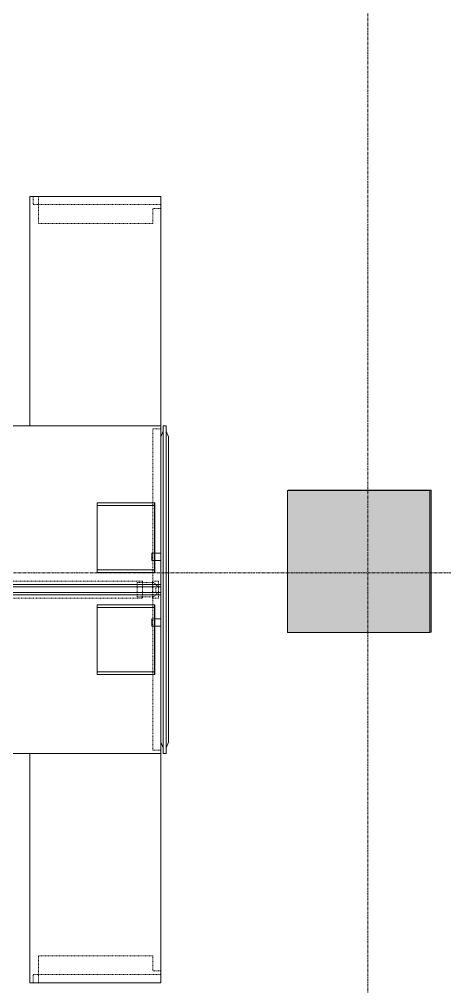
# Model space of a CAD drawing. Header units: inches. Extents: x 29752 to 31446, y 4278 to 5722.
# Drawn here: x 31153.7 to 31231.5, y 5040.7 to 5217.8 of the extents above; entities that cross this region are included whole.
import ezdxf

# ---------------------------------------------------------------- set-up
doc = ezdxf.new("R2010")
doc.units = ezdxf.units.IN
doc.header["$MEASUREMENT"] = 0
doc.linetypes.add('Dash', pattern=[0.25, 0.125, -0.125])
doc.linetypes.add('Grid Line 1_2_', pattern=[0.875, 0.5, -0.125, 0.125, -0.125])
for name, color, linetype, lineweight in [('1900 Duke Street_2nd Flr_LINKED_dwg', 8, 'Continuous', 9), ('A-COLS', 52, 'Continuous', 13), ('AE-COLUMN', 7, 'Continuous', 9), ('AE-WALLS-PATT', 7, 'Continuous', 9), ('I-FURN', 30, 'Continuous', 9), ('I-FURN-HDLN', 30, 'Dash', 9), ('S-GRID', 1, 'Continuous', 9)]:
    doc.layers.add(name, color=color, linetype=linetype, lineweight=lineweight)

# ---------------------------------------------------------------- blocks, each defined once
blk = doc.blocks.new('1900 Duke Street_2nd Flr_LINKED_dwg-5565117-FIRST FLOOR POWER _ SIGNAL')
at = {"layer": 'AE-WALLS-PATT'}
blk.add_hatch(color=256, dxfattribs=at).paths.add_polyline_path([(2130.25, 726.79), (2130.5, 726.79), (2130.5, 752.81), (2104.36, 752.81), (2104.36, 752.75), (2130.25, 752.75)], flags=0)
at = {"layer": 'AE-COLUMN', "flags": 128}
blk.add_lwpolyline([(2130.25, 726.79), (2130.5, 726.79), (2130.5, 752.81), (2104.36, 752.81), (2104.36, 752.75)], dxfattribs=at)
blk = doc.blocks.new('Rectangular Column - 26_x26_-6061194-FIRST FLOOR POWER _ SIGNAL')
at = {"layer": 'A-COLS', "lineweight": 9}
blk.add_hatch(color=7, dxfattribs=at).paths.add_polyline_path([(13, -13), (13, 13), (-13, 13), (-13, -13), (11.23, -13)], flags=0)
at = {"layer": 'A-COLS', "color": 8, "lineweight": 20}
for p, q in [((13, 13), (-13, 13)), ((-13, 13), (-13, -13)), ((13, -13), (13, 13)), ((-13, -13), (13, -13))]:
    blk.add_line(p, q, dxfattribs=at)
blk = doc.blocks.new('Desk_Structures-Teknion-JNDBB_Structural_Beam_Double_Sided-R2015 - Double Sided-V81-FIRST FLOOR POWER _ SIGNAL')
at = {"layer": 'I-FURN-HDLN'}
for p, q in [((-36.7, 29.41), (-36.75, 29.41)), ((-36.75, 29.41), (-36.75, 26)), ((-36.28, 29.41), (-36.7, 29.41)), ((-36, 29.41), (-36.28, 29.41)), ((-35.72, 29.41), (-36, 29.41)), ((-35.25, 29.41), (-35.72, 29.41)), ((-35.25, 26), (-35.25, 29.41)), ((36, 29.41), (34.5, 29.41)), ((34.5, 29.41), (34.5, 15.91)), ((36, 27.95), (36, 29.41)), ((36, 6.67), (36, 27.95)), ((-36.75, 26), (-36.75, 7)), ((-35.25, 7), (-35.25, 26)), ((34.5, 15.91), (34.5, 6.67)), ((-36.75, 7), (-36.75, 0.94)), ((-35.25, 0.94), (-35.25, 7)), ((34.5, 6.67), (34.5, 5.33)), ((34.5, 5.33), (34.5, 3.11)), ((36, 5.33), (36, 6.67)), ((36, 0.94), (36, 5.33)), ((34.5, 3.11), (34.5, 0.94)), ((-36.7, 1.57), (-39.15, 1.57)), ((-39.15, 1.57), (-39.15, 0.94)), ((-39.15, 0.94), (-39.15, -0.94)), ((-36.75, 0.94), (-36.75, -0.94)), ((-36, 1.57), (-36.7, 1.57)), ((-32.85, 1.57), (-36, 1.57)), ((-35.06, 0.94), (-35.3, 0.7)), ((-35.25, -0.94), (-35.25, 0.94)), ((-34.68, 1.32), (-35.06, 0.94)), ((-32.61, 1.32), (-34.68, 1.32)), ((-32.85, 0.94), (-32.85, 1.57)), ((-32.85, -0.94), (-32.85, 0.94)), ((32.61, 1.57), (-32.61, 1.57)), ((-32.61, 1.57), (-32.61, 0.94)), ((-32.61, 1.32), (-31.63, 1.32)), ((-32.61, 0.94), (-32.61, 1.32)), ((-32.61, -0.94), (-32.61, 0.94)), ((-32.61, 0.94), (-32.61, -0.94)), ((-31.63, 1.32), (-31.63, 0.94)), ((-31.63, 0.94), (-31.63, 0.75)), ((-31.63, 0.75), (-31.63, -0.75)), ((31.63, 1.32), (31.63, 0.94)), ((32.61, 1.32), (31.63, 1.32)), ((31.63, 0.94), (31.63, -0.94)), ((32.61, 0.94), (32.61, 1.57)), ((34.68, 1.32), (32.61, 1.32)), ((32.61, 1.32), (32.61, 0.94)), ((32.61, 0.94), (32.61, -0.94)), ((32.61, -0.94), (32.61, 0.94)), ((35.57, 1.57), (34.43, 1.57)), ((34.43, 1.57), (34.43, 0.94)), ((34.43, 0.94), (34.43, -0.94)), ((34.5, 0.94), (34.5, -0.94)), ((35.06, 0.94), (34.68, 1.32)), ((35.3, 0.7), (35.06, 0.94)), ((35.57, 0.94), (35.57, 1.57)), ((35.57, -0.94), (35.57, 0.94)), ((36, -0.94), (36, 0.94)), ((-39.15, -0.94), (-39.15, -1.57)), ((-39.15, -1.57), (-36.7, -1.57)), ((-36.75, -0.94), (-36.75, -7)), ((-36.7, -1.57), (-36, -1.57)), ((-36, -1.57), (-32.85, -1.57)), ((-35.3, -0.7), (-35.06, -0.94)), ((-35.25, -7), (-35.25, -0.94)), ((-35.06, -0.94), (-34.68, -1.32)), ((-34.68, -1.32), (-32.61, -1.32)), ((-32.85, -1.57), (-32.85, -0.94)), ((-32.61, -1.32), (-32.61, -0.94)), ((-32.61, -0.94), (-32.61, -1.57)), ((-31.63, -1.32), (-32.61, -1.32)), ((-32.61, -1.57), (32.61, -1.57)), ((-31.63, -0.75), (-31.63, -0.94)), ((-31.63, -0.94), (-31.63, -1.32)), ((31.63, -0.94), (31.63, -1.32)), ((31.63, -1.32), (32.61, -1.32)), ((32.61, -0.94), (32.61, -1.32)), ((32.61, -1.57), (32.61, -0.94)), ((32.61, -1.32), (34.68, -1.32)), ((34.43, -0.94), (34.43, -1.57)), ((34.43, -1.57), (35.57, -1.57)), ((34.5, -0.94), (34.5, -2.78)), ((34.68, -1.32), (35.06, -0.94)), ((35.06, -0.94), (35.3, -0.7)), ((35.57, -1.57), (35.57, -0.94)), ((36, -5.33), (36, -0.94)), ((34.5, -2.78), (34.5, -5.33)), ((-36.75, -7), (-36.75, -26)), ((-35.25, -26), (-35.25, -7)), ((34.5, -5.33), (34.5, -6.67)), ((34.5, -6.67), (34.5, -15.57)), ((36, -6.67), (36, -5.33)), ((36, -27.95), (36, -6.67)), ((34.5, -15.57), (34.5, -29.41)), ((-36.75, -26), (-36.75, -29.41)), ((-35.25, -29.41), (-35.25, -26)), ((36, -29.41), (36, -27.95)), ((-36.75, -29.41), (-36.7, -29.41)), ((-36.7, -29.41), (-36.28, -29.41)), ((-36.28, -29.41), (-36, -29.41)), ((-36, -29.41), (-35.72, -29.41)), ((-35.72, -29.41), (-35.25, -29.41)), ((34.5, -29.41), (36, -29.41))]:
    blk.add_line(p, q, dxfattribs=at)
for centre, start, end in [((-36.13, 0), 319.7931, 40.2069), ((36.13, 0), 153.1954, 220.2069), ((36.13, 0), 139.7931, 153.1954)]:
    blk.add_arc(centre, 1.08, start, end, dxfattribs=at)
blk = doc.blocks.new('Worksurface-Mounted-Teknion-JNWSSN-Single_Sided_Rectangular-R2015 - 24_ Depth-6171617-FIRST FLOOR POWER _ SIGNAL')
at = {"layer": 'I-FURN'}
for p, q in [((21, 47.78), (-21, 47.78)), ((-21, 47.78), (-21, 23.78)), ((21, 23.78), (21, 47.78)), ((-21, 23.78), (21, 23.78))]:
    blk.add_line(p, q, dxfattribs=at)
at = {"layer": 'I-FURN-HDLN'}
for p, q in [((-19.5, 24.37), (-19.5, 47.78)), ((-18.8, 46.28), (-18.8, 47.78)), ((-16.04, 46.28), (-18.8, 46.28)), ((-16.04, 25.37), (-16.04, 46.28)), ((-21, 25.37), (-16.04, 25.37)), ((-21, 24.37), (-19.5, 24.37))]:
    blk.add_line(p, q, dxfattribs=at)
blk = doc.blocks.new('Worksurface-Mounted-Teknion-JNWSSN-Single_Sided_Rectangular-R2015 - 24_ Depth-6171618-FIRST FLOOR POWER _ SIGNAL')
at = {"layer": 'I-FURN'}
for p, q in [((-21, -23.78), (21, -23.78)), ((-21, -47.78), (-21, -23.78)), ((21, -23.78), (21, -47.78)), ((21, -47.78), (-21, -47.78))]:
    blk.add_line(p, q, dxfattribs=at)
at = {"layer": 'I-FURN-HDLN'}
for p, q in [((-21, -24.37), (-19.5, -24.37)), ((-19.5, -24.37), (-19.5, -47.78)), ((-21, -25.37), (-16.04, -25.37)), ((-16.04, -25.37), (-16.04, -46.28)), ((-16.04, -46.28), (-18.8, -46.28)), ((-18.8, -46.28), (-18.8, -47.78))]:
    blk.add_line(p, q, dxfattribs=at)
blk = doc.blocks.new('Desk-Teknion-JNWDSN-Double_Sided_Rectangular-R2015 - 60_ Depth-V82-FIRST FLOOR POWER _ SIGNAL')
at = {"layer": 'I-FURN'}
for p, q in [((-36, 30), (-36, 3)), ((-35.72, 30), (-36, 30)), ((36, 30), (-35.72, 30)), ((36, 27.95), (36, 30)), ((36, 6.67), (36, 27.95)), ((-3.33, 6.82), (0.48, 6.82)), ((-3.33, 3.97), (-3.33, 6.82)), ((-1.8, 5.61), (-1.8, 5.18)), ((0.48, 5.61), (-1.8, 5.61)), ((3.33, 6.82), (0.48, 6.82)), ((0.48, 6.82), (0.48, 3.97)), ((3.33, 3.97), (3.33, 6.82)), ((36, 5.33), (36, 6.67)), ((36, 0.94), (36, 5.33)), ((0.48, 3.97), (-3.33, 3.97)), ((-1.8, 5.18), (0.48, 5.18)), ((0.48, 3.97), (3.33, 3.97)), ((-36, 3), (-36, 0.94)), ((-36, 0.94), (-36, -0.94)), ((36, -0.94), (36, 0.94)), ((-36, -0.94), (-36, -3)), ((36, -5.33), (36, -0.94)), ((-36, -3), (-36, -30)), ((-3.33, -6.82), (-3.33, -3.97)), ((-3.33, -3.97), (0.48, -3.97)), ((-1.8, -5.18), (-1.8, -5.61)), ((0.48, -5.18), (-1.8, -5.18)), ((0.48, -3.97), (3.33, -3.97)), ((0.48, -6.82), (0.48, -3.97)), ((3.33, -3.97), (3.33, -6.82)), ((0.48, -6.82), (-3.33, -6.82)), ((-1.8, -5.61), (0.48, -5.61)), ((3.33, -6.82), (0.48, -6.82)), ((36, -6.67), (36, -5.33)), ((36, -27.95), (36, -6.67)), ((36, -30), (36, -27.95)), ((-36, -30), (-35.72, -30)), ((-35.72, -30), (36, -30))]:
    blk.add_line(p, q, dxfattribs=at)
blk = doc.blocks.new('Screen-Leg_Mounted-Teknion-JNSEEL-Felt_Elevated-R2015 - Double-Sided Leg Overlay-6171622-FIRST FLOOR POWER _ SIGNAL')
at = {"layer": 'I-FURN'}
for p, q in [((-6.67, 2.4), (-5.33, 2.4)), ((-6.67, 0.7), (-6.67, 2.4)), ((-5.33, 2.4), (-5.33, 0.7)), ((5.33, 2.4), (6.67, 2.4)), ((5.33, 0.7), (5.33, 2.4)), ((6.67, 2.4), (6.67, 0.7)), ((-30, -0.28), (-30, 0.28)), ((-30, 0.28), (30, 0.28)), ((-29, 0.28), (-27.95, 0.7)), ((29, 0.28), (-29, 0.28)), ((-27.95, 0.7), (-0.94, 0.7)), ((-5.33, 0.7), (-6.67, 0.7)), ((-0.94, 0.7), (0.94, 0.7)), ((0.94, 0.7), (27.95, 0.7)), ((6.67, 0.7), (5.33, 0.7)), ((27.95, 0.7), (29, 0.28)), ((30, 0.28), (30, -0.28)), ((30, -0.28), (-30, -0.28)), ((-29, -0.28), (29, -0.28)), ((-27.95, -0.7), (-29, -0.28)), ((27.95, -0.7), (-27.95, -0.7)), ((29, -0.28), (27.95, -0.7))]:
    blk.add_line(p, q, dxfattribs=at)
blk = doc.blocks.new('Screen-Desk_Mounted-Teknion-JNSASW-Solid_Add-On-R2015 - Standard Width-6308291-FIRST FLOOR POWER _ SIGNAL')
at = {"layer": 'I-FURN'}
for p, q in [((-36, 0.94), (36, 0.94)), ((-36, -0.94), (-36, 0.94)), ((-36, 0.51), (36, 0.51)), ((-3.68, -0.75), (-3.68, 0.75)), ((-3.68, 0.75), (32.32, 0.75)), ((32.32, 0.75), (32.32, -0.75)), ((36, 0.94), (36, -0.94)), ((-36, -0.51), (36, -0.51)), ((36, -0.94), (-36, -0.94)), ((32.32, -0.75), (-3.68, -0.75))]:
    blk.add_line(p, q, dxfattribs=at)
blk = doc.blocks.new('Accessories-Teknion-JNAMT-Tray_Module-R2015 - Letter-V68-FIRST FLOOR POWER _ SIGNAL')
at = {"layer": 'I-FURN'}
for p, q in [((-3.84, 5.25), (-6.4, 5.25)), ((-6.4, 5.25), (-6.4, -5.25)), ((-6.34, 5.25), (-6.34, 5.19)), ((-6.34, 5.19), (-3.84, 5.19)), ((-5.9, -5.25), (-5.9, 5.25)), ((-2.51, 5.25), (-3.84, 5.25)), ((-3.84, 5.19), (-2.51, 5.19)), ((6.4, 5.25), (-2.51, 5.25)), ((-2.51, 5.19), (6.34, 5.19)), ((5.9, 5.25), (5.9, -5.25)), ((6.34, 5.25), (6.34, 5.19)), ((6.4, -5.25), (6.4, 5.25)), ((-6.4, -5.25), (6.4, -5.25))]:
    blk.add_line(p, q, dxfattribs=at)
blk = doc.blocks.new('Accessories-Teknion-JNAMT-Tray_Module-R2015 - Letter-V69-FIRST FLOOR POWER _ SIGNAL')
at = {"layer": 'I-FURN'}
for p, q in [((-3.84, 5.25), (-6.4, 5.25)), ((-6.4, 5.25), (-6.4, -5.25)), ((-6.34, 5.25), (-6.34, 5.19)), ((-6.34, 5.19), (-3.84, 5.19)), ((-5.9, -5.25), (-5.9, 5.25)), ((-2.51, 5.25), (-3.84, 5.25)), ((-3.84, 5.19), (-2.51, 5.19)), ((6.4, 5.25), (-2.51, 5.25)), ((-2.51, 5.19), (6.34, 5.19)), ((5.9, 5.25), (5.9, -5.25)), ((6.34, 5.25), (6.34, 5.19)), ((6.4, -5.25), (6.4, 5.25)), ((-6.4, -5.25), (6.4, -5.25))]:
    blk.add_line(p, q, dxfattribs=at)
blk = doc.blocks.new('Accessories-Teknion-JNAMT-Tray_Module-R2015 - Letter-V70-FIRST FLOOR POWER _ SIGNAL')
at = {"layer": 'I-FURN'}
for p, q in [((2.84, 5.25), (-6.4, 5.25)), ((-6.4, 5.25), (-6.4, -5.25)), ((-6.34, 5.25), (-6.34, 5.19)), ((-6.34, 5.19), (2.84, 5.19)), ((-5.9, -5.25), (-5.9, 5.25)), ((4.18, 5.25), (2.84, 5.25)), ((2.84, 5.19), (4.18, 5.19)), ((6.4, 5.25), (4.18, 5.25)), ((4.18, 5.19), (6.34, 5.19)), ((5.9, 5.25), (5.9, -5.25)), ((6.34, 5.25), (6.34, 5.19)), ((6.4, -5.25), (6.4, 5.25)), ((-6.4, -5.25), (6.4, -5.25))]:
    blk.add_line(p, q, dxfattribs=at)
blk = doc.blocks.new('Accessories-Teknion-JNAMT-Tray_Module-R2015 - Letter-V71-FIRST FLOOR POWER _ SIGNAL')
at = {"layer": 'I-FURN'}
for p, q in [((2.84, 5.25), (-6.4, 5.25)), ((-6.4, 5.25), (-6.4, -5.25)), ((-6.34, 5.25), (-6.34, 5.19)), ((-6.34, 5.19), (2.84, 5.19)), ((-5.9, -5.25), (-5.9, 5.25)), ((4.18, 5.25), (2.84, 5.25)), ((2.84, 5.19), (4.18, 5.19)), ((6.4, 5.25), (4.18, 5.25)), ((4.18, 5.19), (6.34, 5.19)), ((5.9, 5.25), (5.9, -5.25)), ((6.34, 5.25), (6.34, 5.19)), ((6.4, -5.25), (6.4, 5.25)), ((-6.4, -5.25), (6.4, -5.25))]:
    blk.add_line(p, q, dxfattribs=at)

msp = doc.modelspace()

# ---------------------------------------------------------------- linework, layer by layer
at = {"layer": 'S-GRID', "linetype": 'Grid Line 1_2_'}
for p, q in [((31217.49, 4277.77), (31217.49, 5698.13)), ((31446.27, 5116.45), (29775.66, 5116.45))]:
    msp.add_line(p, q, dxfattribs=at)

# ---------------------------------------------------------------- block references
at = {"layer": '1900 Duke Street_2nd Flr_LINKED_dwg', "color": 7}
msp.add_blockref('1900 Duke Street_2nd Flr_LINKED_dwg-5565117-FIRST FLOOR POWER _ SIGNAL', (29098.55, 4378.81), dxfattribs=at)
at = {"layer": 'A-COLS', "lineweight": 9}
msp.add_blockref('Rectangular Column - 26_x26_-6061194-FIRST FLOOR POWER _ SIGNAL', (31215.8, 5118.56), dxfattribs=at)
at = {"layer": 'I-FURN'}
for name, p, rotation in [('Worksurface-Mounted-Teknion-JNWSSN-Single_Sided_Rectangular-R2015 - 24_ Depth-6171617-FIRST FLOOR POWER _ SIGNAL', (31131.85, 5164.39), 269.9999999999997), ('Screen-Leg_Mounted-Teknion-JNSEEL-Felt_Elevated-R2015 - Double-Sided Leg Overlay-6171622-FIRST FLOOR POWER _ SIGNAL', (31180.33, 5113.39), 89.99999999999952), ('Accessories-Teknion-JNAMT-Tray_Module-R2015 - Letter-V70-FIRST FLOOR POWER _ SIGNAL', (31173.23, 5122.9), 269.9999999999999), ('Accessories-Teknion-JNAMT-Tray_Module-R2015 - Letter-V71-FIRST FLOOR POWER _ SIGNAL', (31173.23, 5122.9), 269.9999999999999), ('Screen-Desk_Mounted-Teknion-JNSASW-Solid_Add-On-R2015 - Standard Width-6308291-FIRST FLOOR POWER _ SIGNAL', (31143.63, 5113.39), 180), ('Accessories-Teknion-JNAMT-Tray_Module-R2015 - Letter-V68-FIRST FLOOR POWER _ SIGNAL', (31173.23, 5104.22), 269.9999999999999), ('Accessories-Teknion-JNAMT-Tray_Module-R2015 - Letter-V69-FIRST FLOOR POWER _ SIGNAL', (31173.23, 5104.22), 269.9999999999999), ('Worksurface-Mounted-Teknion-JNWSSN-Single_Sided_Rectangular-R2015 - 24_ Depth-6171618-FIRST FLOOR POWER _ SIGNAL', (31131.85, 5062.39), 89.9999999999997)]:
    msp.add_blockref(name, p, dxfattribs=dict(at, rotation=rotation))
for name in ['Desk_Structures-Teknion-JNDBB_Structural_Beam_Double_Sided-R2015 - Double Sided-V81-FIRST FLOOR POWER _ SIGNAL', 'Desk-Teknion-JNWDSN-Double_Sided_Rectangular-R2015 - 60_ Depth-V82-FIRST FLOOR POWER _ SIGNAL']:
    msp.add_blockref(name, (31143.63, 5113.39), dxfattribs=at)

doc.saveas('drawing.dxf')
